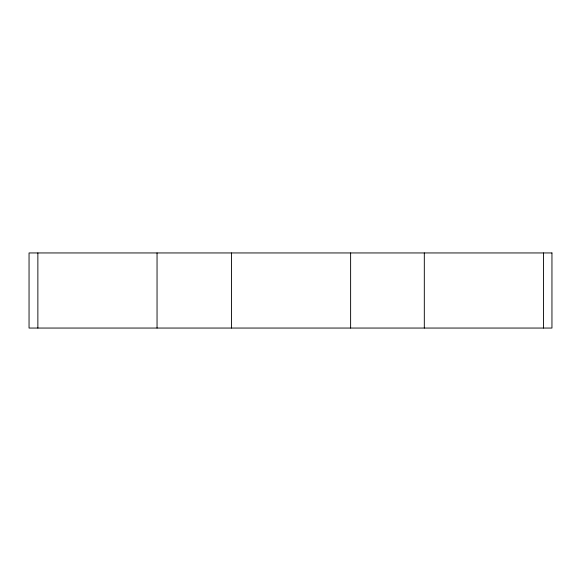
<?xml version="1.0" encoding="UTF-8"?>
<svg xmlns="http://www.w3.org/2000/svg" width="581" height="581" viewBox="0 0 581 581"><rect width="100%" height="100%" fill="white"/><g stroke="black" fill="none" stroke-linecap="round" stroke-linejoin="round"><path stroke-width="0.87" d="M543.489 252.946L543.489 328.054M424.312 252.946L424.312 328.054M350.619 252.946L350.619 328.054M231.441 252.946L231.441 328.054M157.044 252.946L157.044 328.054M37.867 252.946L37.867 328.054M551.95 252.946L29.05 252.946L29.05 328.054L551.95 328.054L551.95 252.946"/></g></svg>
